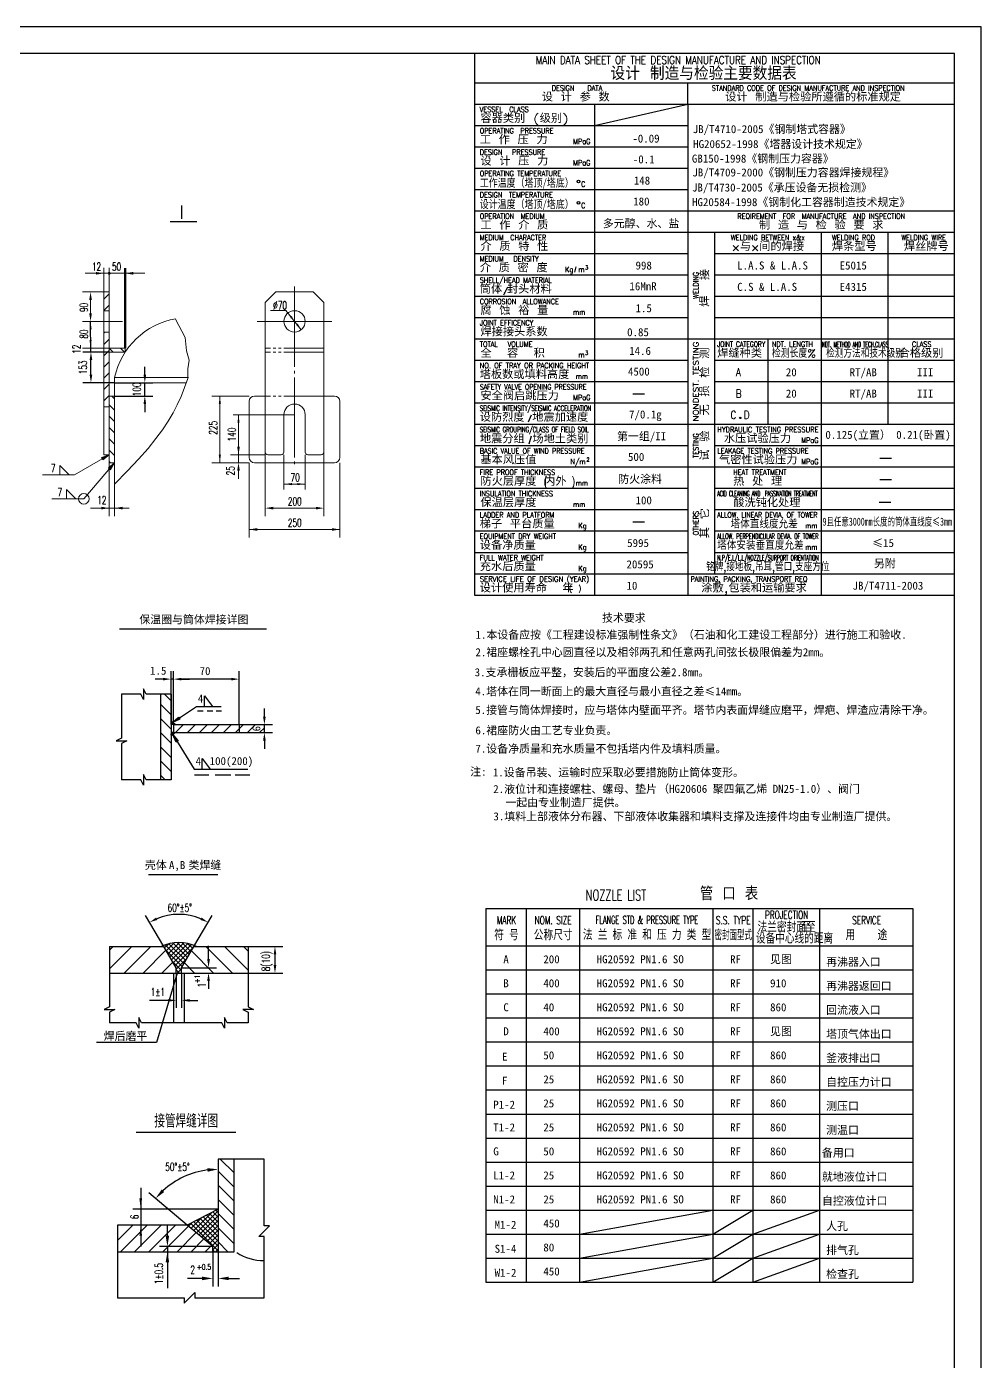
# Model space of a CAD drawing. Header units: inches. Extents: x 12 to 606, y 4 to 845.
# Drawn here: x 248 to 606, y 345 to 845 of the extents above; entities that cross this region are included whole.
import ezdxf
from ezdxf.enums import TextEntityAlignment as Align

# ---------------------------------------------------------------- set-up
doc = ezdxf.new("R2010")
doc.units = ezdxf.units.IN
doc.header["$MEASUREMENT"] = 0
for name, pattern in [('CENTER', [34, 30, -1.5, 1, -1.5]), ('DASHED', [5, 4, -1]), ('PHANTOM1', [20, 15, -1, 1, -1, 1, -1])]:
    doc.linetypes.add(name, pattern=pattern)
for name, color, linetype in [('1', 7, 'Continuous'), ('2', 1, 'CENTER'), ('3', 6, 'Continuous'), ('4', 3, 'DASHED'), ('6', 6, 'Continuous'), ('8', 2, 'PHANTOM1')]:
    doc.layers.add(name, color=color, linetype=linetype)
doc.styles.add('HZ2', font='complex_.ttf', dxfattribs={"width": 0.67, "height": 2})
doc.styles.add('HZ22', font='COMPLEX', dxfattribs={"width": 0.8, "height": 2})
doc.styles.add('HZ23', font='complex_.ttf', dxfattribs={"width": 0.8, "height": 3})
doc.styles.add('HZ3', font='complex.shx', dxfattribs={"width": 0.67, "height": 3, "bigfont": 'hztxt.shx'})
doc.styles.add('HZ4', font='complex', dxfattribs={"width": 0.67, "height": 4, "bigfont": 'hztxt'})
doc.styles.add('HZ5', font='complex', dxfattribs={"width": 0.67, "height": 5, "bigfont": 'hztxt'})
doc.styles.add('ST3', font='SimSun.ttf', dxfattribs={"height": 3})
doc.styles.get("Standard").update_dxf_attribs({"font": 'SimSun.ttf'})
doc.styles.add('SZ2', font='complex', dxfattribs={"width": 0.67, "height": 2})
doc.styles.add('SZ3', font='complex', dxfattribs={"width": 0.67, "height": 3, "bigfont": 'hztxt'})
doc.styles.add('SZ5', font='complex', dxfattribs={"width": 0.67, "height": 5})
doc.dimstyles.get("Standard").update_dxf_attribs({"dimtxt": 0.18, "dimasz": 0.18, "dimexe": 0.18, "dimexo": 0.0625, "dimgap": 0.09, "dimtad": 0, "dimtih": 1, "dimtoh": 1, "dimdec": 4, "dimzin": 0, "dimdsep": 46, "dimtxsty": 'Standard', "dimcen": 0.09, "dimadec": 0, "dimazin": 0, "dimtfac": 1, "dimtdec": 4, "dimtofl": 0, "dimtmove": 0, "dimatfit": 3, "dimfxl": 0, "dimtolj": 1, "dimtzin": 0, "dimarcsym": 0})
pattern_1 = [(135, (3410.2942, 6141.7803), (-2.1213203, -2.1213203), [])]

# ---------------------------------------------------------------- blocks, each defined once
blk = doc.blocks.new('*D4')
at = {"layer": '3', "color": 0, "lineweight": -2}
for p, q in [((278.82, 722.9), (268.97, 722.9)), ((271.97, 714.4), (271.97, 719.9)), ((280.82, 711.4), (268.97, 711.4))]:
    blk.add_line(p, q, dxfattribs=at)
at = {"layer": '3', "color": 0}
for points in [[(271.47, 719.9), (272.47, 719.9), (271.97, 722.9)], [(271.47, 714.4), (272.47, 714.4), (271.97, 711.4)]]:
    blk.add_solid(points, dxfattribs=at)
at = {"layer": 'DEFPOINTS', "color": 0}
for p in [(271.97, 722.9), (278.82, 722.9), (280.82, 711.4)]:
    blk.add_point(p, dxfattribs=at)
at = {"layer": '3', "color": 0, "insert": (268.97, 717.15), "char_height": 3, "attachment_point": 5, "rotation": 90, "style": 'SZ3'}
blk.add_mtext('\\A1;153', dxfattribs=at)
blk = doc.blocks.new('*D5')
at = {"layer": '3', "color": 0, "lineweight": -2}
for p, q in [((292.17, 714.4), (292.17, 717.4)), ((280.82, 711.4), (295.17, 711.4)), ((292.17, 706.4), (292.17, 711.4)), ((280.82, 706.4), (295.17, 706.4)), ((292.17, 703.4), (292.17, 700.4))]:
    blk.add_line(p, q, dxfattribs=at)
at = {"layer": '3', "color": 0}
for points in [[(291.67, 714.4), (292.67, 714.4), (292.17, 711.4)], [(291.67, 703.4), (292.67, 703.4), (292.17, 706.4)]]:
    blk.add_solid(points, dxfattribs=at)
at = {"layer": 'DEFPOINTS', "color": 0}
for p in [(280.82, 711.4), (292.17, 711.4), (280.82, 706.4)]:
    blk.add_point(p, dxfattribs=at)
at = {"layer": '3', "color": 0, "insert": (289.17, 708.9), "char_height": 3, "attachment_point": 5, "rotation": 90, "style": 'SZ3'}
blk.add_mtext('\\A1;100', dxfattribs=at)

msp = doc.modelspace()

# ---------------------------------------------------------------- hatches: boundary and pattern name
at = {"layer": '3'}
h = msp.add_hatch(dxfattribs=at)
h.set_pattern_fill('_USER', color=256, scale=3, angle=45, style=0, pattern_type=0)
h.set_pattern_definition([(45, (3410.2942, 6141.7803), (-2.1213203, 2.1213203), [])])
h.paths.add_polyline_path([(276.824, 738.4), (278.824, 738.4), (278.824, 745.4), (276.824, 745.4)])
h.paths.add_polyline_path([(276.824, 724.4), (278.824, 724.4), (278.824, 730.4), (276.824, 730.4)])
h.paths.add_polyline_path([(276.824, 724.4), (276.824, 702.4), (278.824, 702.4), (278.824, 724.4)])
h = msp.add_hatch(dxfattribs=at)
h.set_pattern_fill('_USER', color=256, scale=3, angle=135, style=0, pattern_type=0)
h.set_pattern_definition(pattern_1)
h.paths.add_polyline_path([(284.824, 722.9), (284.824, 724.4), (278.824, 724.4), (278.824, 722.9)])
h = msp.add_hatch(dxfattribs=at)
h.set_pattern_fill('_USER', color=256, scale=3, angle=135, style=0, pattern_type=0)
h.set_pattern_definition(pattern_1)
h.paths.add_polyline_path([(280.824, 706.4), (278.824, 706.4), (278.824, 681.4), (280.824, 681.4)])
h = msp.add_hatch(dxfattribs=at)
h.set_pattern_fill('ANSI31', color=256, scale=30, angle=90, style=0)
h.set_pattern_definition([(135, (-2111.6214, -1342.89), (-2.6516504, -2.6516504), [])])
h.paths.add_polyline_path([(298, 562.583), (302, 562.583), (302, 594.636), (298, 594.636)])
h = msp.add_hatch(dxfattribs=at)
h.set_pattern_fill('ANSI37', color=256, scale=0.1, style=0)
h.set_pattern_definition([(45, (-323.39184, -87.27386), (-0.2245064, 0.2245064), []), (135, (-323.39184, -87.27386), (-0.2245064, -0.2245064), [])])
h.paths.add_polyline_path([(301.885, 584.604), (302, 583.247), (302.901, 583.247), (302.901, 583.745)])
h.paths.add_polyline_path([(303.491, 583.247), (302.901, 583.745), (302.901, 583.247)])
h = msp.add_hatch(dxfattribs=at)
h.set_pattern_fill('ANSI37', color=256, scale=0.1, style=0)
h.set_pattern_definition([(315, (-323.39184, 1250.76797), (-0.2245064, -0.2245064), []), (225, (-323.39184, 1250.76797), (-0.2245064, 0.2245064), [])])
h.paths.add_polyline_path([(301.885, 578.89), (302, 580.247), (302.901, 580.247), (302.901, 579.749)])
h.paths.add_polyline_path([(303.491, 580.247), (302.901, 579.749), (302.901, 580.247)])
h = msp.add_hatch(dxfattribs=at)
h.set_pattern_fill('ANSI31', color=256, style=0)
h.set_pattern_definition([(45, (-323.392, -87.274), (-2.245064, 2.245064), [])])
h.paths.add_polyline_path([(302.901, 583.247), (302.901, 580.247), (337, 580.247), (337, 583.247)])
h = msp.add_hatch(dxfattribs=at)
h.set_pattern_fill('ANSI31', color=256, scale=40, angle=90, style=0)
h.set_pattern_definition([(135, (226.9167, 284.131), (-3.53553, -3.53553), [])])
h.paths.add_polyline_path([(330.917, 500.131), (310.592, 500.131), (305.917, 492.131), (305.917, 490.131), (330.917, 490.131)])
h = msp.add_hatch(dxfattribs=at)
h.set_pattern_fill('ANSI31', color=256, scale=30, angle=90, style=0)
h.set_pattern_definition([(135, (-32.619, -414.46), (-2.65165, -2.65165), [])])
h.paths.add_polyline_path([(325.633, 420.44), (319.633, 420.44), (319.633, 385.717), (325.633, 385.717)])
h = msp.add_hatch(dxfattribs=at)
h.set_pattern_fill('ANSI37', color=256, scale=0.4, style=0)
h.set_pattern_definition([(45, (-837.2996, 339.6402), (-0.8980256, 0.8980256), []), (135, (-837.2996, 339.6402), (-0.8980256, -0.8980256), [])])
h.paths.add_polyline_path([(319.633, 401.499), (319.489, 401.643), (308.099, 395.717), (317.633, 387.717), (317.633, 385.717), (319.633, 385.717)])

# ---------------------------------------------------------------- linework, layer by layer
at = {"color": 0}
msp.add_line((319.633, 401.499), (319.489, 401.643), dxfattribs=at)
at = {"layer": '1'}
for p, q in [((595.72, 834.828), (36.72, 834.828)), ((595.72, 13.828), (595.72, 834.828)), ((298, 594.636), (298, 562.583)), ((302, 594.636), (302, 562.583)), ((303.491, 583.247), (302, 584.506)), ((303.491, 580.247), (302, 578.988)), ((302.901, 583.247), (302.901, 580.247)), ((302.901, 583.247), (327.545, 583.247)), ((302.901, 580.247), (327.545, 580.247)), ((327.545, 583.247), (327.545, 580.247)), ((302.917, 490.131), (302.917, 471.454)), ((306.917, 490.131), (306.917, 471.454)), ((319.633, 420.44), (319.633, 385.717)), ((325.633, 385.717), (325.633, 420.44)), ((319.633, 401.717), (308.099, 395.717)), ((308.099, 395.717), (281.9, 395.717)), ((317.633, 387.717), (308.099, 395.717)), ((281.9, 385.717), (319.633, 385.717)), ((317.633, 385.717), (317.633, 387.717)), ((319.633, 385.717), (325.633, 385.717))]:
    msp.add_line(p, q, dxfattribs=at)
at = {"layer": '1', "lineweight": 15}
for p, q in [((276.824, 684.4), (276.824, 745.4)), ((276.824, 745.4), (278.824, 745.4)), ((278.824, 681.4), (278.824, 745.4)), ((341.282, 745.4), (337.282, 741.4)), ((341.282, 745.4), (355.282, 745.4)), ((359.282, 741.4), (355.282, 745.4)), ((337.282, 685.4), (337.282, 741.4)), ((359.282, 741.4), (359.282, 685.4)), ((276.824, 738.4), (278.824, 738.4)), ((276.824, 730.4), (278.824, 730.4)), ((278.824, 724.4), (284.824, 724.4)), ((284.824, 722.9), (278.824, 722.9)), ((284.824, 724.4), (284.824, 722.9)), ((280.824, 713.4), (280.824, 706.4)), ((280.824, 711.4), (307.772, 711.4)), ((278.824, 706.4), (280.824, 706.4)), ((280.824, 706.4), (280.824, 681.4)), ((337.282, 706.4), (333.282, 706.4)), ((363.282, 706.4), (359.282, 706.4)), ((276.824, 702.4), (278.824, 702.4)), ((331.282, 704.4), (331.282, 683.4)), ((365.282, 683.4), (365.282, 704.4)), ((344.282, 685.4), (344.282, 699.4)), ((352.282, 699.4), (352.282, 685.4)), ((278.824, 684.4), (276.824, 684.4)), ((280.824, 681.4), (278.824, 681.4)), ((280.824, 681.4), (280.824, 673.4)), ((333.282, 681.4), (363.282, 681.4)), ((343.282, 684.4), (338.282, 684.4)), ((358.282, 684.4), (353.282, 684.4))]:
    msp.add_line(p, q, dxfattribs=at)
at = {"layer": '1'}
msp.add_lwpolyline([(311.495, 500.129, 0.2284344), (298.343, 500.129, 0.2284344)], format="xyb", dxfattribs=at)
for points in [[(278.959, 500.131), (299.241, 500.131)], [(303.917, 490.131), (303.917, 492.131), (299.241, 500.131)], [(305.917, 490.131), (305.917, 492.131), (310.592, 500.131)], [(310.592, 500.131), (330.917, 500.131)], [(278.917, 490.131), (330.917, 490.131)]]:
    msp.add_lwpolyline(points, dxfattribs=at)
at = {"layer": '1', "lineweight": 15}
msp.add_circle((348.282, 734.4), 4, dxfattribs=at)
for centre, radius, start, end in [((308.74, 707.238), 28.588, 99.90133, 167.55261), ((333.282, 704.4), 2, 90, 180), ((363.282, 704.4), 2, 0, 90), ((348.282, 699.4), 4, 0, 180), ((338.282, 685.4), 1, 180, 270), ((343.282, 685.4), 1, 270, 0), ((353.282, 685.4), 1, 180, 270), ((358.282, 685.4), 1, 270, 0), ((333.282, 683.4), 2, 180, 270), ((363.282, 683.4), 2, 270, 0)]:
    msp.add_arc(centre, radius, start, end, dxfattribs=at)
at = {"layer": '1'}
msp.add_arc((336.633, 400.417), 18.028, 236.30993, 270.85083, dxfattribs=at)
at = {"layer": '2', "lineweight": 15}
for p, q in [((348.282, 747.4), (348.282, 679.4)), ((268.824, 734.4), (283.824, 734.4)), ((334.282, 734.4), (362.282, 734.4)), ((280.824, 713.4), (308.494, 713.4))]:
    msp.add_line(p, q, dxfattribs=at)
at = {"layer": '3'}
for p, q in [((595.72, 834.828), (415.72, 834.828)), ((415.72, 834.828), (415.72, 631.828)), ((415.72, 823.828), (595.72, 823.828)), ((495.72, 815.828), (495.72, 823.828)), ((415.72, 815.828), (595.72, 815.828)), ((460.72, 815.828), (460.72, 631.828)), ((460.72, 807.828), (495.72, 815.828)), ((495.72, 815.828), (495.72, 631.828)), ((415.72, 807.828), (495.72, 807.828)), ((415.72, 799.828), (495.72, 799.828)), ((415.72, 791.828), (495.72, 791.828)), ((415.72, 783.828), (495.72, 783.828)), ((415.72, 775.828), (495.72, 775.828)), ((495.72, 775.828), (595.72, 775.828)), ((415.72, 767.828), (495.72, 767.828)), ((495.72, 767.828), (595.72, 767.828)), ((505.72, 767.828), (505.72, 639.828)), ((545.72, 767.828), (545.72, 727.828)), ((570.72, 767.828), (570.72, 695.828)), ((415.72, 759.828), (495.72, 759.828)), ((505.72, 759.828), (595.72, 759.828)), ((415.72, 751.828), (495.72, 751.828)), ((453.72, 754.828), (453.22, 752.828)), ((505.72, 751.828), (595.72, 751.828)), ((426.72, 744.328), (428.22, 747.328)), ((415.72, 743.828), (495.72, 743.828)), ((505.72, 743.828), (595.72, 743.828)), ((415.72, 735.828), (495.72, 735.828)), ((505.72, 735.828), (595.72, 735.828)), ((545.72, 735.828), (545.72, 631.828)), ((271.973, 722.9), (271.824, 734.4)), ((415.72, 727.828), (495.72, 727.828)), ((495.72, 727.828), (595.72, 727.828)), ((525.72, 727.828), (525.72, 695.828)), ((532.72, 727.828), (532.72, 727.828)), ((415.72, 719.828), (495.72, 719.828)), ((505.72, 719.828), (595.72, 719.828)), ((415.72, 711.828), (495.72, 711.828)), ((505.72, 711.828), (595.72, 711.828)), ((475.134, 707.281), (479.471, 707.281)), ((415.72, 703.828), (495.72, 703.828)), ((505.72, 703.828), (595.72, 703.828)), ((415.72, 695.828), (495.72, 695.828)), ((435.947, 696.709), (437.108, 699.333)), ((495.72, 695.828), (595.72, 695.828)), ((436.191, 688.556), (437.159, 691.526)), ((415.72, 687.828), (495.72, 687.828)), ((505.72, 687.828), (595.72, 687.828)), ((567.691, 683.168), (572.028, 683.168)), ((415.72, 679.828), (495.72, 679.828)), ((495.72, 679.828), (595.72, 679.828)), ((415.72, 671.828), (495.72, 671.828)), ((505.72, 671.828), (595.72, 671.828)), ((567.691, 675.168), (572.028, 675.168)), ((567.471, 666.621), (571.809, 666.621)), ((415.72, 663.828), (495.72, 663.828)), ((505.72, 663.828), (595.72, 663.828)), ((415.72, 655.828), (495.72, 655.828)), ((475.134, 659.281), (479.471, 659.281)), ((505.72, 655.828), (595.72, 655.828)), ((415.72, 647.828), (495.72, 647.828)), ((505.72, 647.828), (595.72, 647.828)), ((415.72, 639.828), (595.72, 639.828)), ((495.72, 639.828), (595.72, 639.828)), ((415.72, 631.828), (595.72, 631.828)), ((282.706, 619.16), (337.765, 619.16)), ((299, 600.311), (296, 600.311)), ((302, 583.247), (302, 603.311)), ((302.901, 600.311), (302, 600.311)), ((302.901, 600.311), (302, 600.311)), ((302.901, 583.247), (302.901, 603.311)), ((324.545, 600.311), (305.901, 600.311)), ((305.901, 600.311), (308.901, 600.311)), ((327.545, 583.247), (327.545, 603.311)), ((292.708, 594.636), (291.708, 596.636)), ((291.708, 596.636), (291.708, 592.636)), ((290.708, 594.636), (283.461, 594.636)), ((283.461, 594.636), (283.461, 578.191)), ((291.708, 592.636), (290.708, 594.636)), ((302, 594.636), (292.708, 594.636)), ((314.563, 594.031), (317.563, 590.031)), ((314.563, 590.031), (314.563, 594.031)), ((302.563, 584.031), (311.563, 590.031)), ((302.563, 584.031), (304.781, 586.111)), ((302.563, 584.031), (304.892, 585.945)), ((302.563, 584.031), (305.003, 585.778)), ((305.114, 585.612), (302.563, 584.031)), ((305.225, 585.445), (302.563, 584.031)), ((305.336, 585.279), (302.563, 584.031)), ((304.781, 586.111), (305.336, 585.279)), ((304.892, 585.945), (305.225, 585.445)), ((305.003, 585.778), (305.114, 585.612)), ((311.563, 590.031), (320.726, 590.031)), ((311.955, 588.483), (314.042, 588.483)), ((315.55, 588.483), (317.637, 588.483)), ((318.857, 588.483), (320.943, 588.483)), ((336.985, 586.247), (336.985, 589.247)), ((302.901, 583.247), (302, 583.247)), ((302.901, 580.247), (302, 580.247)), ((327.545, 583.247), (339.985, 583.247)), ((327.545, 580.247), (339.985, 580.247)), ((336.985, 580.247), (336.985, 583.247)), ((283.461, 578.191), (281.461, 577.191)), ((281.461, 577.191), (285.461, 577.191)), ((285.461, 577.191), (283.461, 576.191)), ((283.461, 576.191), (283.461, 562.583)), ((304.206, 576.956), (302.718, 579.564)), ((302.718, 579.564), (304.376, 577.061)), ((304.035, 576.852), (302.718, 579.564)), ((302.718, 579.564), (304.546, 577.166)), ((303.865, 576.747), (302.718, 579.564)), ((302.718, 579.564), (304.717, 577.271)), ((302.718, 579.564), (310.718, 566.564)), ((304.717, 577.271), (303.865, 576.747)), ((304.546, 577.166), (304.035, 576.852)), ((304.376, 577.061), (304.206, 576.956)), ((336.985, 577.247), (336.985, 574.247)), ((313.718, 570.564), (316.718, 566.564)), ((313.718, 566.564), (313.718, 570.564)), ((310.718, 566.564), (330.718, 566.564)), ((290.708, 562.583), (283.461, 562.583)), ((291.708, 560.583), (290.708, 562.583)), ((291.708, 564.583), (291.708, 560.583)), ((292.708, 562.583), (291.708, 564.583)), ((302, 562.583), (292.708, 562.583)), ((310.767, 564.409), (316.169, 564.409)), ((318.499, 564.409), (324.373, 564.409)), ((326.094, 564.409), (331.563, 564.409)), ((293.499, 527.146), (319.499, 527.146)), ((299.241, 500.131), (292.436, 511.774)), ((310.592, 500.131), (317.398, 511.774)), ((420.049, 514.327), (580.049, 514.327)), ((420.049, 514.327), (420.049, 374.327)), ((435.049, 514.327), (435.049, 374.327)), ((455.049, 514.327), (455.049, 374.327)), ((505.049, 514.327), (505.049, 374.327)), ((520.049, 514.327), (520.049, 374.327)), ((545.049, 514.327), (545.049, 374.327)), ((580.049, 514.327), (580.049, 374.327)), ((299.563, 499.58), (301.134, 501.15)), ((306.846, 493.722), (299.821, 500.747)), ((300.215, 498.464), (303.295, 501.544)), ((300.867, 497.348), (305.148, 501.629)), ((307.499, 494.837), (301.175, 501.161)), ((301.519, 496.233), (306.8, 501.514)), ((302.171, 495.117), (308.303, 501.248)), ((308.151, 495.953), (302.645, 501.459)), ((302.824, 494.001), (309.684, 500.862)), ((308.803, 497.069), (304.255, 501.616)), ((309.455, 498.185), (306.051, 501.589)), ((310.107, 499.3), (308.118, 501.289)), ((310.759, 500.416), (310.685, 500.49)), ((316.051, 495.38), (316.051, 500.38)), ((420.049, 500.327), (580.049, 500.327)), ((278.917, 491.694), (287.353, 500.131)), ((278.917, 498.765), (280.282, 500.131)), ((278.917, 500.131), (278.917, 477.444)), ((284.424, 490.131), (294.424, 500.131)), ((291.495, 490.131), (300.072, 498.708)), ((306.194, 492.606), (300.044, 498.756)), ((303.476, 492.886), (310.412, 499.822)), ((303.917, 491.559), (307.925, 495.567)), ((330.917, 500.131), (343.949, 500.131)), ((330.917, 500.131), (330.917, 477.444)), ((340.949, 497.131), (340.949, 493.131)), ((298.566, 490.131), (302.681, 494.245)), ((305.917, 491.116), (302.531, 494.502)), ((305.134, 490.131), (303.917, 491.348)), ((304.256, 490.131), (305.917, 491.791)), ((306.114, 492.146), (319.051, 492.146)), ((420.049, 491.327), (580.049, 491.327)), ((304.256, 490.131), (296.539, 464.067)), ((303.917, 490.131), (303.917, 477.131)), ((305.917, 490.131), (305.917, 477.131)), ((305.917, 490.023), (306.024, 490.131)), ((305.923, 489.342), (305.917, 489.348)), ((306.91, 490.122), (306.902, 490.131)), ((316.051, 487.234), (316.051, 484.234)), ((330.917, 490.131), (343.949, 490.131)), ((420.049, 482.327), (580.049, 482.327)), ((278.917, 477.444), (276.917, 476.444)), ((276.917, 476.444), (280.917, 476.444)), ((280.917, 476.444), (278.917, 475.444)), ((278.917, 475.444), (278.917, 471.454)), ((300.943, 479.91), (293.943, 479.91)), ((309.014, 479.91), (312.014, 479.91)), ((328.917, 476.444), (330.917, 475.444)), ((332.917, 476.444), (328.917, 476.444)), ((330.917, 477.444), (332.917, 476.444)), ((330.917, 475.444), (330.917, 471.454)), ((288.945, 471.454), (278.979, 471.454)), ((289.945, 469.454), (288.945, 471.454)), ((290.945, 471.454), (289.945, 473.454)), ((289.945, 473.454), (289.945, 469.454)), ((321.073, 471.454), (290.945, 471.454)), ((322.073, 469.454), (321.073, 471.454)), ((323.073, 471.454), (322.073, 473.454)), ((322.073, 473.454), (322.073, 469.454)), ((330.917, 471.454), (323.073, 471.454)), ((420.049, 473.327), (580.049, 473.327)), ((296.539, 464.067), (274.028, 464.067)), ((420.049, 464.327), (580.049, 464.327)), ((420.049, 455.327), (580.049, 455.327)), ((420.049, 446.327), (580.049, 446.327)), ((420.049, 437.327), (580.049, 437.327)), ((288.98, 430.462), (326.323, 430.462)), ((420.049, 428.327), (580.049, 428.327)), ((336.9, 420.44), (319.633, 420.44)), ((336.9, 395.44), (336.9, 420.44)), ((420.049, 419.327), (580.049, 419.327)), ((420.049, 410.327), (580.049, 410.327)), ((290.633, 409.717), (290.633, 387.717)), ((308.099, 395.717), (293.701, 407.799)), ((319.633, 401.717), (287.633, 401.717)), ((420.049, 401.327), (580.049, 401.327)), ((455.049, 392.327), (505.049, 401.327)), ((505.049, 392.327), (520.049, 401.327)), ((520.049, 392.327), (545.049, 401.327)), ((281.9, 395.717), (281.9, 368.44)), ((300.633, 391.717), (300.633, 395.717)), ((334.9, 391.44), (338.9, 395.44)), ((338.9, 395.44), (336.9, 395.44)), ((336.9, 391.44), (334.9, 391.44)), ((336.9, 368.44), (336.9, 391.44)), ((420.049, 392.327), (580.049, 392.327)), ((455.049, 383.327), (505.049, 392.327)), ((505.049, 383.327), (520.049, 392.327)), ((520.049, 383.327), (545.049, 392.327)), ((317.57, 387.717), (297.633, 387.717)), ((300.633, 387.717), (300.633, 372.009)), ((317.633, 385.717), (317.633, 372.717)), ((319.633, 385.717), (319.633, 372.717)), ((420.049, 383.327), (580.049, 383.327)), ((455.049, 374.327), (505.049, 383.327)), ((505.049, 374.327), (520.049, 383.327)), ((520.049, 374.327), (545.049, 383.327)), ((313.633, 375.717), (308.155, 375.717)), ((323.633, 375.717), (327.633, 375.717)), ((306.9, 366.44), (310.9, 370.44)), ((310.9, 370.44), (310.9, 368.44)), ((420.049, 374.327), (580.049, 374.327)), ((281.9, 368.44), (306.9, 368.44)), ((306.9, 368.44), (306.9, 366.44)), ((310.9, 368.44), (336.9, 368.44))]:
    msp.add_line(p, q, dxfattribs=at)
at = {"layer": '3', "lineweight": 15}
for p, q in [((269.824, 752.4), (292.167, 752.4)), ((276.824, 745.4), (276.824, 754.4)), ((278.824, 754.4), (278.824, 745.4)), ((276.824, 745.4), (268.824, 745.4)), ((271.824, 737.4), (271.824, 742.4)), ((345.023, 738.473), (339.282, 738.473)), ((350.781, 731.276), (345.023, 738.473)), ((271.824, 734.4), (268.824, 734.4)), ((268.824, 724.4), (281.824, 724.4)), ((331.282, 706.4), (317.282, 706.4)), ((320.282, 706.4), (320.282, 681.4)), ((348.282, 699.4), (325.282, 699.4)), ((327.282, 699.4), (327.282, 684.4)), ((327.282, 687.4), (327.282, 690.4)), ((337.282, 685.4), (337.282, 661.4)), ((359.282, 685.4), (359.282, 661.4)), ((263.824, 676.9), (260.324, 680.4)), ((260.324, 680.4), (260.324, 676.9)), ((278.824, 684.4), (265.824, 676.9)), ((280.824, 681.4), (269.324, 667.9)), ((275.976, 683.333), (278.824, 684.4)), ((276.476, 682.467), (275.976, 683.333)), ((276.076, 683.16), (278.824, 684.4)), ((276.376, 682.64), (276.076, 683.16)), ((276.176, 682.987), (278.824, 684.4)), ((276.276, 682.814), (276.176, 682.987)), ((278.824, 684.4), (276.276, 682.814)), ((278.824, 684.4), (276.376, 682.64)), ((278.824, 684.4), (276.476, 682.467)), ((278.498, 679.44), (280.824, 681.4)), ((278.651, 679.31), (280.824, 681.4)), ((278.803, 679.181), (280.824, 681.4)), ((278.824, 681.4), (278.824, 661.4)), ((280.824, 681.4), (278.955, 679.051)), ((280.824, 681.4), (279.107, 678.921)), ((280.824, 681.4), (279.26, 678.792)), ((331.282, 681.4), (317.282, 681.4)), ((327.282, 684.4), (324.282, 684.4)), ((327.282, 681.4), (324.282, 681.4)), ((337.282, 684.4), (325.282, 684.4)), ((327.282, 684.4), (327.282, 681.4)), ((331.282, 681.4), (331.282, 653.4)), ((344.282, 684.4), (344.282, 671.4)), ((352.282, 684.4), (352.282, 671.4)), ((365.282, 681.4), (365.282, 653.4)), ((265.824, 676.9), (253.824, 676.9)), ((279.26, 678.792), (278.498, 679.44)), ((279.107, 678.921), (278.651, 679.31)), ((278.955, 679.051), (278.803, 679.181)), ((327.282, 678.4), (327.282, 675.4)), ((266.324, 667.9), (262.824, 671.4)), ((262.824, 671.4), (262.824, 667.9)), ((280.824, 673.4), (280.824, 661.4)), ((344.282, 673.4), (352.282, 673.4)), ((269.324, 667.9), (257.324, 667.9)), ((271.824, 664.4), (286.324, 664.4)), ((340.282, 664.4), (356.282, 664.4)), ((331.282, 656.4), (365.282, 656.4))]:
    msp.add_line(p, q, dxfattribs=at)
at = {"layer": '3', "lineweight": 211}
msp.add_line((284.824, 724.4), (284.824, 754.391), dxfattribs=at)
at = {"layer": '3', "color": 6}
for p, q in [((281.981, 389.976), (287.723, 395.717)), ((282.904, 385.595), (293.026, 395.717)), ((288.329, 385.717), (298.329, 395.717)), ((293.633, 385.717), (303.633, 395.717)), ((298.936, 385.717), (308.554, 395.335)), ((304.239, 385.717), (311.438, 392.916)), ((309.543, 385.717), (314.321, 390.496)), ((314.846, 385.717), (317.205, 388.076))]:
    msp.add_line(p, q, dxfattribs=at)
at = {"layer": '3'}
msp.add_lwpolyline([(11.72, 3.828), (605.72, 3.828), (605.72, 844.828), (11.72, 844.828)], close=True, dxfattribs=at)
at = {"layer": '3', "lineweight": 15}
for points in [[(276.824, 752.4, 0, 1, 0), (273.824, 752.4, 1, 1, 0)], [(284.824, 752.4, 0, 1, 0), (287.824, 752.4, 1, 1, 0)], [(345.783, 737.523, 0, 0.8, 0), (347.258, 735.711, 0.8, 0.8, 0)], [(271.824, 734.4, 0, 0.8, 0), (271.824, 731.4, 0.8, 0.8, 0)], [(350.781, 731.276, 0, 0.8, 0), (349.209, 733.225, 0.8, 0.8, 0)], [(271.824, 724.4, 0, 0.8, 0), (271.824, 727.4, 0.8, 0.8, 0)], [(320.282, 706.4, 0, 0.8, 0), (320.282, 703.4, 0.8, 0.8, 0)], [(327.282, 699.4, 0, 0.8, 0), (327.282, 696.4, 0.8, 0.8, 0)], [(327.282, 684.4, 0, 0.8, 0), (327.282, 687.4, 0.8, 0.8, 0)], [(320.282, 681.4, 0, 0.8, 0), (320.282, 684.4, 0.8, 0.8, 0)], [(344.282, 673.4, 0, 0.8, 0), (347.282, 673.4, 0.8, 0.8, 0)], [(352.282, 673.4, 0, 0.8, 0), (349.282, 673.4, 0.8, 0.8, 0)], [(278.824, 664.4, 0, 1, 0), (275.824, 664.4, 1, 1, 0)], [(280.824, 664.4, 0, 1, 0), (283.824, 664.4, 1, 1, 0)], [(331.282, 656.4, 0, 1, 0), (334.282, 656.4, 1, 1, 0)], [(365.282, 656.4, 0, 1, 0), (362.282, 656.4, 1, 1, 0)]]:
    msp.add_lwpolyline(points, format="xyseb", dxfattribs=at)
msp.add_lwpolyline([(280.824, 673.4), (285.69, 678.359), (289.84, 682.794), (293.358, 686.79), (296.324, 690.431), (298.822, 693.802), (300.934, 696.989), (302.74, 700.077), (304.324, 703.15), (305.76, 706.287), (307.09, 709.544), (308.35, 712.971), (308.324, 716.618), (308.824, 719.9), (307.824, 723.4), (307.324, 728.4), (303.713, 735.259)], dxfattribs=at)
at = {"layer": '3'}
for points in [[(290.633, 401.717, 0, 1, 0), (290.633, 405.717, 1, 1, 0)], [(290.633, 395.717, 0, 1, 0), (290.633, 391.717, 1, 1, 0)]]:
    msp.add_lwpolyline(points, format="xyseb", dxfattribs=at)
for centre, radius in [((454.72, 786.828), 0.5), ((454.72, 778.828), 0.5), ((515.337, 698.201), 0.267)]:
    msp.add_circle(centre, radius, dxfattribs=at)
at = {"layer": '3', "lineweight": 211}
msp.add_circle((278.824, 752.4), 0.166, dxfattribs=at)
at = {"layer": '3', "lineweight": 15}
msp.add_circle((269.324, 667.9), 2, dxfattribs=at)
at = {"layer": '3'}
for centre, radius, start, end in [((304.917, 490.42), 21.734, 67.60988, 112.39012), ((319.633, 386.039), 30.579, 97.50011, 132.49989)]:
    msp.add_arc(centre, radius, start, end, dxfattribs=at)
at = {"layer": '3', "lineweight": 15}
for points in [[(271.324, 742.4), (272.324, 742.4), (271.824, 745.4)], [(271.324, 737.4), (272.324, 737.4), (271.824, 734.4)], [(326.782, 687.4), (327.782, 687.4), (327.282, 684.4)], [(326.782, 678.4), (327.782, 678.4), (327.282, 681.4)], [(340.282, 664.9), (340.282, 663.9), (337.282, 664.4)], [(356.282, 664.9), (356.282, 663.9), (359.282, 664.4)]]:
    msp.add_solid(points, dxfattribs=at)
at = {"layer": '3'}
for points in [[(299, 600.811), (299, 599.811), (302, 600.311)], [(305.901, 600.811), (305.901, 599.811), (302.901, 600.311)], [(305.901, 600.811), (305.901, 599.811), (302.901, 600.311)], [(324.545, 600.811), (324.545, 599.811), (327.545, 600.311)], [(336.485, 586.247), (337.485, 586.247), (336.985, 583.247)], [(336.485, 577.247), (337.485, 577.247), (336.985, 580.247)], [(296.86, 510.067), (296.416, 510.963), (293.95, 509.184)], [(313.417, 510.963), (312.973, 510.067), (315.884, 509.184)], [(316.551, 495.38), (315.551, 495.38), (316.051, 492.146)], [(340.449, 497.131), (341.449, 497.131), (340.949, 500.131)], [(316.551, 487.234), (315.551, 487.234), (316.051, 490.234)], [(340.449, 493.131), (341.449, 493.131), (340.949, 490.131)], [(300.943, 479.41), (300.943, 480.41), (303.943, 479.91)], [(309.014, 479.41), (309.014, 480.41), (306.014, 479.91)], [(315.685, 415.691), (315.598, 417.022), (319.633, 416.618)], [(299.455, 408.124), (298.492, 409.046), (296.208, 405.695)], [(301.299, 391.717), (299.966, 391.717), (300.633, 387.717)], [(301.299, 381.717), (299.966, 381.717), (300.633, 385.717)], [(313.633, 375.051), (313.633, 376.384), (317.633, 375.717)], [(323.633, 375.051), (323.633, 376.384), (319.633, 375.717)]]:
    msp.add_solid(points, dxfattribs=at)
at = {"layer": '6'}
msp.add_line((301.665, 771.76), (311.646, 771.76), dxfattribs=at)
at = {"layer": '8', "lineweight": 15}
for p, q in [((359.282, 724.4), (337.282, 724.4)), ((359.282, 722.9), (337.282, 722.9)), ((359.282, 706.4), (337.282, 706.4))]:
    msp.add_line(p, q, dxfattribs=at)

# ---------------------------------------------------------------- texts
at = {"layer": '3'}
for s, height, style, width, p in [('MAIN DATA SHEET OF THE DESIGN MANUFACTURE AND INSPECTION', 3, 'HZ23', 0.8, (438.72, 830.828)), ('设计 制造与检验主要数据表', 5, 'HZ5', 1.1, (466.72, 824.828)), ('DESIGN    DATA', 2, 'HZ22', 0.8, (444.72, 820.828)), ('STANDARD CODE OF DESIGN MANUFACTURE AND INSPECTION', 2, 'HZ22', 0.8, (504.72, 820.828)), ('设 计 参 数', 3, 'HZ3', 1.4, (440.972, 816.828)), ('设计 制造与检验所遵循的标准规定', 3, 'HZ3', 1.4, (509.72, 816.828)), ('VESSEL  CLASS', 2, 'HZ22', 0.8, (417.72, 812.828)), ('容器类别 (级别)', 3, 'HZ3', 1.4, (417.972, 808.828)), ('OPERATING  PRESSURE', 2, 'HZ22', 0.8, (417.72, 804.828)), ('工 作 压 力', 3, 'HZ3', 1.4, (417.72, 800.828)), ('MPaG', 2, 'HZ22', 0.8, (452.72, 800.828)), ('DESIGN   PRESSURE', 2, 'HZ22', 0.8, (417.72, 796.828)), ('设 计 压 力', 3, 'HZ3', 1.4, (417.972, 792.828)), ('OPERATING TEMPERATURE', 2, 'HZ22', 0.8, (417.72, 788.828)), ('MPaG', 2, 'HZ22', 0.8, (452.72, 792.828)), ('工作温度（塔顶/塔底）', 3, 'ST3', 0.8, (417.72, 784.828)), ('C', 2, 'HZ22', 0.8, (455.72, 784.828)), ('DESIGN  TEMPERATURE', 2, 'HZ22', 0.8, (417.72, 780.828)), ('设计温度（塔顶/塔底）', 3, 'ST3', 0.8, (417.72, 776.828)), ('I', 5, 'SZ5', 0.67, (305.339, 772.837)), ('C', 2, 'HZ22', 0.8, (455.72, 776.828)), ('OPERATION  MEDIUM', 2, 'HZ22', 0.8, (417.72, 772.828)), ('工 作 介 质', 3, 'HZ3', 1.4, (417.972, 768.828)), ('MEDIUM  CHARACTER', 2, 'HZ22', 0.8, (417.72, 764.828)), ('WELDING ROD', 2, 'HZ22', 0.8, (549.72, 764.828)), ('WELDING WIRE', 2, 'HZ22', 0.8, (575.72, 764.828)), ('介 质 特 性', 3, 'HZ3', 1.4, (417.972, 760.828)), ('焊条型号', 3, 'HZ3', 1.4, (549.72, 760.828)), ('焊丝牌号', 3, 'HZ3', 1.4, (576.72, 760.828)), ('介 质 密 度', 3, 'HZ3', 1.4, (417.72, 752.828)), ('MEDIUM   DENSITY', 2, 'HZ22', 0.8, (417.72, 756.828)), ('3', 1.5, 'HZ22', 0.8, (457.22, 753.828)), ('SHELL/HEAD MATERIAL', 2, 'HZ22', 0.8, (417.72, 748.828)), ('Kg', 2, 'HZ22', 0.8, (449.72, 752.828)), ('m', 2, 'HZ22', 0.8, (454.72, 752.828)), ('筒体.封头材料', 3, 'HZ3', 1.4, (417.72, 744.828)), ('CORROSION  ALLOWANCE', 2, 'HZ22', 0.8, (417.72, 740.828)), ('腐 蚀 裕 量', 3, 'HZ3', 1.4, (417.972, 736.828)), ('mm', 2, 'HZ22', 0.8, (452.72, 736.828)), ('JOINT EFFICENCY', 2, 'HZ22', 0.8, (417.72, 732.828)), ('焊接接头系数', 3, 'HZ3', 1.4, (417.972, 728.828)), ('TOTAL   VOLUME', 2, 'HZ22', 0.8, (417.72, 724.828)), ('NDT. LENGTH', 2, 'HZ22', 0.8, (527.22, 724.828)), ('NDT. METHOD AND TECH.CLASS', 2, 'HZ22', 0.49, (545.941, 724.769)), ('CLASS', 2, 'HZ22', 0.8, (579.72, 724.828)), ('全  容  积', 3, 'HZ3', 1.4, (417.972, 720.828)), ('m', 2, 'HZ22', 0.8, (454.72, 720.828)), ('3', 1.5, 'HZ22', 0.8, (457.22, 721.828)), ('焊缝种类', 3, 'HZ3', 1.4, (506.72, 720.828)), ('检测方法和技术级别', 3, 'HZ3', 0.8, (547.55, 720.828)), ('合格级别', 3, 'HZ3', 1.4, (574.72, 720.828)), ('塔板数或填料高度', 3, 'HZ3', 1.4, (417.72, 712.828)), ('A', 3, 'HZ23', 0.8, (513.72, 713.828)), ('SAFETY VALVE OPENING PRESSURE', 2, 'HZ22', 0.7, (417.72, 708.828)), ('mm', 2, 'HZ22', 0.8, (453.72, 712.828)), ('安全阀启跳压力', 3, 'HZ3', 1.4, (417.972, 704.828)), ('MPaG', 2, 'HZ22', 0.8, (452.72, 704.828)), ('B', 3, 'HZ23', 0.8, (513.72, 705.828)), ('SEISMIC INTENSITY/SEISMIC ACCELERATION', 2, 'HZ22', 0.6, (417.72, 700.828)), ('C', 3, 'HZ23', 0.8, (511.72, 697.828)), ('D', 3, 'HZ23', 0.8, (516.72, 697.828)), ('设防烈度 地震加速度', 3, 'HZ3', 1.4, (417.72, 696.828)), ('SEISMIC GROUPING/CLASS OF FIELD SOIL', 2, 'HZ22', 0.6, (417.72, 692.828)), ('地震分组 场地土类别', 3, 'HZ3', 1.4, (417.777, 688.724)), ('水压试验压力', 3, 'HZ3', 1.4, (509.22, 688.828)), ('MPaG', 2, 'HZ22', 0.8, (538.22, 688.828)), ('BASIC VALUE OF WIND PRESSURE', 2, 'HZ22', 0.75, (417.72, 684.828)), ('LEAKAGE TESTING PRESSURE', 2, 'HZ22', 0.8, (506.72, 684.828)), ('基本风压值', 3, 'HZ3', 1.4, (417.972, 680.828)), ('N/m', 2, 'HZ22', 0.8, (451.72, 680.828)), ('2', 1.5, 'HZ22', 0.8, (457.72, 681.828)), ('气密性试验压力', 3, 'HZ3', 1.4, (507.399, 680.828)), ('MPaG', 2, 'HZ22', 0.8, (538.22, 680.828)), ('FIRE PROOF THICKNESS', 2, 'HZ22', 0.8, (417.72, 676.828)), ('防火层厚度 内外 ', 3, 'HZ3', 1.4, (417.972, 672.828)), ('(', 3, 'HZ3', 0.7, (441.72, 672.828)), (')', 3, 'HZ3', 0.7, (452.206, 672.828)), ('HEAT TREATMENT', 2, 'HZ22', 0.8, (512.72, 676.828)), ('热 处 理', 3, 'HZ3', 1.4, (512.72, 672.828)), ('INSULATION THICKNESS', 2, 'HZ22', 0.8, (417.72, 668.828)), ('mm', 2, 'HZ22', 0.8, (453.72, 672.828)), ('ACID CLEANING AND', 2, 'HZ22', 0.5, (506.72, 668.828)), (' PASSIVATION TREATMENT', 2, 'HZ22', 0.5, (523.72, 668.828)), ('保温层厚度', 3, 'HZ3', 1.4, (417.972, 664.828)), ('mm', 2, 'HZ22', 0.8, (452.72, 664.828)), ('酸洗钝化处理', 3, 'HZ3', 1.4, (512.72, 664.828)), ('LADDER AND PLATFORM', 2, 'HZ22', 0.8, (417.72, 660.828)), ('ALLOW. LINEAR DEVIA. OF TOWER', 2, 'HZ22', 0.7, (506.72, 660.828)), ('梯子 平台质量', 3, 'HZ3', 1.4, (417.72, 656.828)), ('Kg', 2, 'HZ22', 0.8, (454.72, 656.828)), ('塔体直线度允差', 3, 'HZ3', 1.2, (511.72, 656.828)), ('mm', 2, 'HZ22', 0.8, (539.72, 656.828)), ('EQUIPMENT DRY WEIGHT', 2, 'HZ22', 0.8, (417.72, 652.828)), ('设备净质量', 3, 'HZ3', 1.4, (417.72, 648.828)), ('Kg', 2, 'HZ22', 0.8, (454.72, 648.828)), ('ALLOW. PERPENDICULAR DEVIA. OF TOWER', 2, 'HZ22', 0.55, (506.72, 652.828)), ('塔体安装垂直度允差', 3, 'HZ3', 1.2, (506.72, 648.828)), ('FULL WATER WEIGHT', 2, 'HZ22', 0.8, (417.72, 644.828)), ('mm', 2, 'HZ22', 0.8, (539.72, 648.828)), ('充水后质量', 3, 'HZ3', 1.4, (417.72, 640.828)), ('Kg', 2, 'HZ22', 0.8, (454.72, 640.828)), ('设计使用寿命  年', 3, 'HZ3', 1.4, (417.72, 632.828)), ('(  )', 2, 'HZ22', 0.8, (451.22, 633.328)), ('PAINTING, PACKING, TRANSPORT REQ', 2, 'HZ22', 0.8, (496.72, 636.828)), ('涂敷,包装和运输要求', 3, 'HZ3', 1.4, (500.72, 632.828)), ('NOZZLE LIST', 4, 'HZ4', 0.67, (457.45, 517.393)), ('60%%D%%p5%%d', 3, 'SZ3', 0.67, (300.68, 513.131)), ('1%%p1', 3, 'HZ3', 0.67, (294.369, 481.597)), ('50%%d%%p5%%d', 3, 'HZ3', 0.67, (299.849, 415.997)), ('2', 3, 'HZ3', 0.67, (309.223, 377.417)), ('+0.5', 2, 'SZ2', 0.67, (311.687, 378.993))]:
    msp.add_text(s, height=height, dxfattribs=dict(at, style=style, width=width)).set_placement(p)
for s, height, style, p in [('JB/T4710-2005《钢制塔式容器》', 3, 'ST3', (497.557, 804.938)), ('-0.09', 3, 'ST3', (474.918, 801.404)), ('HG20652-1998《塔器设计技术规定》', 3, 'ST3', (497.71, 799.339)), ('-0.1', 3, 'ST3', (475.096, 793.615)), ('GB150-1998《钢制压力容器》', 3, 'ST3', (497.239, 793.893)), ('JB/T4709-2000《钢制压力容器焊接规程》', 3, 'ST3', (497.415, 788.704)), ('148', 3, 'ST3', (475.454, 785.661)), ('JB/T4730-2005《承压设备无损检测》', 3, 'ST3', (497.275, 783.061)), ('180', 3, 'ST3', (475.229, 777.828)), ('HG20584-1998《钢制化工容器制造技术规定》', 3, 'ST3', (497.298, 777.583)), ('多元醇、水、盐', 3, 'ST3', (463.863, 769.605)), ('L.A.S & L.A.S', 3, 'ST3', (514.22, 753.828)), ('E5015', 3, 'ST3', (552.612, 753.828)), ('16MnR', 3, 'ST3', (473.825, 746.047)), ('C.S & L.A.S', 3, 'ST3', (514.22, 745.828)), ('E4315', 3, 'ST3', (552.612, 745.828)), ('1.5', 3, 'ST3', (476.108, 737.828)), ('0.85 ', 3, 'ST3', (472.95, 728.828)), ('14.6', 3, 'ST3', (473.72, 721.828)), ('4500', 3, 'ST3', (473.269, 714.086)), ('20', 3, 'ST3', (532.445, 713.828)), ('RT/AB', 3, 'ST3', (556.367, 713.828)), ('III ', 3, 'ST3', (581.616, 713.828)), ('20', 3, 'ST3', (532.445, 705.828)), ('RT/AB', 3, 'ST3', (556.367, 705.828)), ('III', 3, 'ST3', (581.616, 705.828)), ('7/0.1g', 3, 'ST3', (473.674, 697.994)), ('第一组/II', 3, 'ST3', (469.182, 689.828)), ('0.125(立置） 0.21(卧置)', 3, 'ST3', (547.269, 690.368)), ('500', 3, 'ST3', (473.269, 682.086)), ('防火涂料 ', 3, 'ST3', (469.64, 673.828)), ('100', 3, 'ST3', (476.108, 665.828)), ('5995', 3, 'ST3', (472.977, 649.828)), ('另附', 3, 'ST3', (565.473, 642.173)), ('20595', 3, 'ST3', (472.72, 641.828)), ('10', 3, 'ST3', (472.72, 633.828)), ('技术要求', 3, 'ST3', (463.541, 621.77)), ('1.本设备应按《工程建设标准强制性条文》（石油和化工建设工程部分）进行施工和验收.', 3, 'ST3', (416.135, 615.458)), ('2.裙座螺栓孔中心圆直径以及相邻两孔和任意两孔间弦长极限偏差为2mm。', 3, 'ST3', (416.085, 608.903)), ('3.支承栅板应平整，安装后的平面度公差2.8mm。', 3, 'ST3', (415.809, 601.391)), ('4.塔体在同一断面上的最大直径与最小直径之差≤14mm。', 3, 'ST3', (416.041, 594.241)), ('5.接管与筒体焊接时，应与塔体内壁面平齐。塔节内表面焊缝应磨平，焊疤、焊渣应清除干净。 ', 3, 'ST3', (416.041, 587.241)), ('6.裙座防火由工艺专业负责。', 3, 'ST3', (416.085, 579.614)), ('7.设备净质量和充水质量不包括塔内件及填料质量。', 3, 'ST3', (416.085, 572.742)), ('注:', 3, 'ST3', (414.134, 564.134)), ('1.设备吊装、运输时应采取必要措施防止筒体变形。', 3, 'ST3', (422.634, 563.866)), ('（HG20606 聚四氟乙烯 DN25-1.0）、阀门', 3, 'ST3', (484.594, 557.696)), ('A,B', 3, 'ST3', (301.217, 529.117)), ('管 口 表', 5, 'HZ5', (500.234, 517.449)), ('A', 3, 'ST3', (426.549, 493.827)), ('200', 3, 'ST3', (441.549, 493.827)), ('HG20592 PN1.6 SO', 3, 'ST3', (461.549, 493.827)), ('RF', 3, 'ST3', (511.549, 493.827)), ('见图', 3, 'ST3', (526.549, 493.827)), ('再沸器入口', 3, 'ST3', (547.549, 492.827)), ('B ', 3, 'ST3', (426.549, 484.827)), ('400', 3, 'ST3', (441.549, 484.827)), ('HG20592 PN1.6 SO', 3, 'ST3', (461.549, 484.827)), ('RF', 3, 'ST3', (511.549, 484.827)), ('910', 3, 'ST3', (526.549, 484.827)), ('再沸器返回口', 3, 'ST3', (547.549, 483.827)), ('C', 3, 'ST3', (426.549, 475.827)), ('40', 3, 'ST3', (441.549, 475.827)), ('HG20592 PN1.6 SO', 3, 'ST3', (461.549, 475.827)), ('RF', 3, 'ST3', (511.549, 475.827)), ('860', 3, 'ST3', (526.549, 475.827)), ('回流液入口', 3, 'ST3', (547.549, 474.827)), ('D', 3, 'ST3', (426.549, 466.827)), ('400', 3, 'ST3', (441.549, 466.827)), ('HG20592 PN1.6 SO', 3, 'ST3', (461.549, 466.827)), ('RF', 3, 'ST3', (511.549, 466.827)), ('见图', 3, 'ST3', (526.549, 466.827)), ('塔顶气体出口', 3, 'ST3', (547.549, 465.827)), ('E', 3, 'ST3', (426.049, 457.327)), ('50', 3, 'ST3', (441.549, 457.827)), ('HG20592 PN1.6 SO', 3, 'ST3', (461.549, 457.827)), ('RF', 3, 'ST3', (511.549, 457.827)), ('860', 3, 'ST3', (526.549, 457.827)), ('釜液排出口', 3, 'ST3', (547.549, 456.827)), ('F', 3, 'ST3', (426.049, 448.327)), ('25', 3, 'ST3', (441.549, 448.827)), ('HG20592 PN1.6 SO', 3, 'ST3', (461.549, 448.827)), ('RF', 3, 'ST3', (511.549, 448.827)), ('860', 3, 'ST3', (526.549, 448.827)), ('自控压力计口', 3, 'ST3', (547.549, 447.827)), ('P1-2', 3, 'ST3', (422.776, 439.327)), ('25', 3, 'ST3', (441.549, 439.827)), ('HG20592 PN1.6 SO', 3, 'ST3', (461.549, 439.827)), ('RF', 3, 'ST3', (511.549, 439.827)), ('860', 3, 'ST3', (526.549, 439.827)), ('测压口', 3, 'ST3', (547.549, 438.827)), ('T1-2', 3, 'ST3', (422.776, 430.827)), ('25', 3, 'ST3', (441.549, 430.827)), ('HG20592 PN1.6 SO', 3, 'ST3', (461.549, 430.827)), ('RF', 3, 'ST3', (511.549, 430.827)), ('860', 3, 'ST3', (526.549, 430.827)), ('测温口', 3, 'ST3', (547.549, 429.827)), ('G', 3, 'ST3', (422.776, 421.827)), ('50', 3, 'ST3', (441.549, 421.827)), ('HG20592 PN1.6 SO', 3, 'ST3', (461.549, 421.827)), ('RF', 3, 'ST3', (511.549, 421.827)), ('860', 3, 'ST3', (526.549, 421.827)), ('备用口', 3, 'ST3', (545.973, 421.312)), ('L1-2', 3, 'ST3', (422.776, 412.827)), ('25', 3, 'ST3', (441.549, 412.827)), ('HG20592 PN1.6 SO', 3, 'ST3', (461.549, 412.827)), ('RF', 3, 'ST3', (511.549, 412.827)), ('860', 3, 'ST3', (526.549, 412.827)), ('就地液位计口', 3, 'ST3', (545.973, 412.312)), ('N1-2', 3, 'ST3', (422.776, 403.827)), ('25', 3, 'ST3', (441.549, 403.827)), ('HG20592 PN1.6 SO', 3, 'ST3', (461.549, 403.827)), ('RF', 3, 'ST3', (511.549, 403.827)), ('860', 3, 'ST3', (526.549, 403.827)), ('自控液位计口', 3, 'ST3', (545.973, 403.312)), ('M1-2', 3, 'ST3', (423.294, 394.327)), ('450', 3, 'ST3', (441.549, 394.827)), ('人孔', 3, 'ST3', (547.549, 393.827)), ('S1-4', 3, 'ST3', (423.294, 385.327)), ('80', 3, 'ST3', (441.549, 385.827)), ('排气孔', 3, 'ST3', (547.549, 384.827)), ('W1-2', 3, 'ST3', (423.294, 376.327)), ('450', 3, 'ST3', (441.549, 376.827)), ('检查孔', 3, 'ST3', (547.549, 375.827))]:
    msp.add_text(s, height=height, dxfattribs=dict(at, style=style)).set_placement(p)
for s, height, style, width, p in [('REQIREMENT  FOR  MANUFACTURE  AND INSPECTION', 2, 'HZ22', 0.8, (545.72, 772.828)), ('制 造 与 检 验 要 求', 3, 'HZ3', 1.4, (545.72, 768.828)), ('WELDING BETWEEN x&x', 2, 'HZ22', 0.8, (525.72, 764.828)), ('x与x间的焊接', 3, 'HZ3', 1.4, (525.72, 760.828)), ('铭牌,接地板,吊耳,管口,支座方位', 3, 'HZ3', 0.8, (525.72, 640.828)), ('MARK', 3, 'HZ3', 0.67, (427.734, 508.449)), ('NOM. SIZE', 3, 'HZ3', 0.67, (445.234, 508.449)), ('FLANGE STD & PRESSURE TYPE', 3, 'HZ3', 0.6, (480.426, 508.54)), ('PROJECTION', 3, 'HZ3', 0.67, (532.734, 510.449)), ('SERVICE', 3, 'HZ3', 0.67, (562.734, 508.449)), ('符 号', 4, 'HZ4', 0.7, (427.734, 502.449)), ('公称尺寸', 4, 'HZ4', 0.7, (445.234, 502.449)), ('法 兰 标 准 和 压 力 类 型', 4, 'HZ4', 0.7, (480.426, 502.54)), ('法兰密封面至', 4, 'HZ4', 0.7, (532.734, 505.449)), ('用    途', 4, 'HZ4', 0.7, (562.634, 502.449))]:
    msp.add_text(s, height=height, dxfattribs=dict(at, style=style, width=width)).set_placement(p, align=Align.CENTER)
at = {"layer": '3', "lineweight": 15, "style": 'SZ3', "width": 0.67}
for s, p in [('12', (272.324, 753.4)), ('50', (279.88, 753.4)), ('%%C70', (340.282, 738.9)), ('70', (346.782, 674.4)), ('12', (274.324, 665.9)), ('200', (345.782, 665.4)), ('250', (345.782, 657.4))]:
    msp.add_text(s, height=3, dxfattribs=at).set_placement(p)
at = {"layer": '3'}
for s, height, style, width, p in [('WELDING', 2, 'HZ22', 0.8, (499.72, 742.828)), ('焊  接', 3, 'HZ3', 1.4, (503.72, 739.828)), ('8(10)', 3, 'HZ3', 0.67, (339.054, 490.808)), ('+1', 2, 'HZ2', 0.67, (312.767, 486.297)), ('1', 3, 'HZ3', 0.67, (315.002, 484.746)), ('1%%p0.5', 3, 'HZ3', 0.67, (298.899, 373.553))]:
    msp.add_text(s, height=height, rotation=90, dxfattribs=dict(at, style=style, width=width)).set_placement(p)
at = {"layer": '3', "lineweight": 15, "style": 'SZ3', "width": 0.67}
for s, p in [('90', (270.824, 737.9)), ('80', (270.824, 727.9)), ('12', (268.06, 722.231)), ('225', (319.282, 691.9)), ('140', (326.282, 689.4))]:
    msp.add_text(s, height=3, rotation=90, dxfattribs=at).set_placement(p)
at = {"layer": '3', "style": 'HZ22', "width": 1.00639}
msp.add_text('NONDEST. TESTING', height=2, rotation=90, dxfattribs=at).set_placement((499.72, 696.828), (499.72, 726.828), align=Align.FIT)
at = {"layer": '3'}
for s, height, style, width, p, p2 in [('JOINT CATEGORY', 2, 'HZ22', 0.677419, (506.72, 724.828), (524.72, 724.828)), ('检测长度%', 3, 'HZ3', 1.132353, (527.22, 720.828), (543.72, 720.828)), ('NO. OF TRAY OR PACKING HEIGHT', 2, 'HZ22', 0.728426, (417.72, 716.828), (458.72, 716.828)), ('HYDRAULIC TESTING PRESSURE', 2, 'HZ22', 0.754253, (506.72, 692.828), (544.72, 692.828)), ('9且任意3000mm长度的筒体直线度≤3mm', 3, 'ST3', 0.668658, (546.22, 657.828), (594.72, 657.828)), ('N.P/E.L/L.L/NOZZLE/SURPORT ORIENTATION', 2, 'HZ22', 0.534137, (506.72, 644.828), (544.72, 644.828)), ('SERVICE LIFE OF DESIGN (YEAR)', 2, 'HZ22', 0.771505, (417.72, 636.828), (458.72, 636.828)), ('S.S. TYPE', 3, 'HZ3', 0.604319, (506.234, 508.449), (519.234, 508.449)), ('密封面型式', 4, 'HZ4', 0.710064, (505.734, 502.449), (519.734, 502.449))]:
    msp.add_text(s, height=height, dxfattribs=dict(at, style=style, width=width)).set_placement(p, p2, align=Align.FIT)
for s, height, style, width, p in [('无 损 检 测', 3, 'HZ3', 1.4, (503.72, 711.828)), ('TESTING', 2, 'HZ22', 0.8, (499.72, 687.828)), ('试 验', 3, 'HZ3', 1.4, (503.72, 687.828)), ('OTHERS', 2, 'HZ22', 0.8, (499.72, 658.769)), ('其 它', 3, 'HZ3', 1.4, (503.72, 658.769)), ('6', 3, 'SZ3', 0.67, (289.836, 398.75))]:
    msp.add_text(s, height=height, rotation=90, dxfattribs=dict(at, style=style, width=width)).set_placement(p, align=Align.CENTER)
at = {"layer": '3', "lineweight": 15, "style": 'SZ3', "width": 0.67}
for p in [(257.824, 677.9), (260.324, 668.9)]:
    msp.add_text('7', height=3, dxfattribs=at).set_placement(p, align=Align.CENTER)
at = {"layer": '3', "style": 'ST3'}
for s, p in [('≤15', (568.904, 649.828)), ('JB/T4711-2003', (570.72, 633.828)), ('保温圈与筒体焊接详图', (310.559, 621.16)), ('壳体    类焊缝', (306.499, 529.146)), ('焊后磨平', (284.922, 465.053))]:
    msp.add_text(s, height=3, dxfattribs=at).set_placement(p, align=Align.CENTER)
at = {"layer": '3', "lineweight": 15, "insert": (324.282, 678.4), "char_height": 3, "attachment_point": 5, "rotation": 90, "style": 'SZ3'}
msp.add_mtext('25', dxfattribs=at)
at = {"layer": '3', "char_height": 3, "attachment_point": 5, "style": 'ST3'}
for s, insert in [('\\A1;1.5', (297.187, 603.443)), ('70', (314.738, 603.311)), ('4', (313.063, 593.031)), ('4', (312.218, 569.564)), ('100(200)', (324.631, 569.211))]:
    msp.add_mtext(s, dxfattribs=dict(at, insert=insert))
at = {"layer": '3', "insert": (333.985, 581.747), "char_height": 3, "attachment_point": 5, "rotation": 90, "style": 'ST3'}
msp.add_mtext('\\A1;6', dxfattribs=at)
at = {"layer": '4', "style": 'ST3'}
msp.add_text('998', height=3, dxfattribs=at).set_placement((476.108, 753.828))
at = {"layer": '6', "style": 'ST3'}
for s, p in [(' 2.液位计和连接螺柱、螺母、垫片          ', (420.742, 557.621)), ('一起由专业制造厂提供。      ', (427.32, 552.586)), ('3.填料上部液体分布器、下部液体收集器和填料支撑及连接件均由专业制造厂提供。', (422.842, 547.388))]:
    msp.add_text(s, height=3, dxfattribs=at).set_placement(p)
at = {"layer": '6', "style": 'HZ4', "width": 0.67}
for s, p in [('设备中心线的距离', (521.235, 501.202)), ('至', (538.174, 505.464))]:
    msp.add_text(s, height=4, dxfattribs=at).set_placement(p)
at = {"layer": '6', "color": 6, "style": 'HZ5', "width": 0.8}
for s, p in [('接管', (295.716, 432.237)), ('焊', (303.634, 432.237)), ('缝', (307.634, 432.237)), ('详', (311.634, 432.237)), ('图', (315.634, 432.237))]:
    msp.add_text(s, height=5, dxfattribs=at).set_placement(p)

# ---------------------------------------------------------------- dimensions: what is measured, and where the dimension line sits
at = {"layer": '3'}
for base, p1, p2, text, picture, middle in [((271.973, 722.9), (280.824, 711.4), (278.824, 722.9), '153', '*D4', (268.973, 717.15)), ((292.171, 711.4), (280.824, 706.4), (280.824, 711.4), '100', '*D5', (289.171, 708.9))]:
    dim = msp.add_linear_dim(base=base, p1=p1, p2=p2, angle=90, text=text, dimstyle='Standard', override={"dimasz": 3, "dimexe": 3, "dimexo": 0, "dimtih": 0, "dimtoh": 0, "dimdec": 2, "dimtxsty": 'SZ3', "dimsah": 1, "dimcen": 0, "dimtdec": 2, "dimtofl": 1, "dimtmove": 2, "dimtvp": 1}, dxfattribs=at)
    dim.commit()
    dim.dimension.update_dxf_attribs({"geometry": picture, "text_midpoint": middle})

doc.saveas('drawing.dxf')
